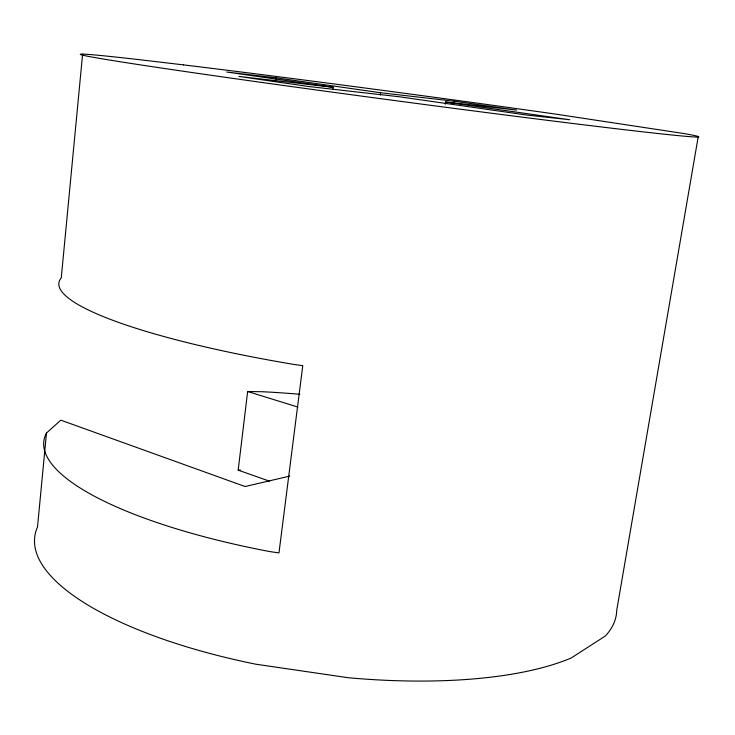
<?xml version="1.0" encoding="UTF-8"?>
<svg xmlns="http://www.w3.org/2000/svg" width="735" height="735" viewBox="0 0 735 735"><rect width="100%" height="100%" fill="white"/><g stroke="black" fill="none" stroke-linecap="round" stroke-linejoin="round"><path stroke-width="1.1" d="M289.737 476.096L245.104 486.524L60.803 420.154L46.47 433.044L37.513 527.013A293.384 99.216 7.6 0 0 255.679 664.174L347.912 677.688A293.384 99.216 7.6 0 0 571.15 658.018L605.309 636.032A293.384 99.216 7.6 0 0 616.683 610.528L698.25 136.545M82.605 54.133L61.271 277.858A303.031 50.697 7.6 0 0 293.394 364.349L302.765 365.662L278.978 552.904L269.846 551.59A297.023 81.309 7.6 0 1 46.47 433.044M275.8 80.097L276.066 77.827L226.674 72.012L333.166 87.281L332.881 89.551M269.561 481.214L238.177 470.134L247.64 391.507L262.496 391.737A297.023 81.309 7.6 0 1 299.862 394.282M380.28 95.017L380.583 92.739L454.294 101.228L516.687 110.075L445.539 102.018L445.226 104.269M453.973 103.497L454.294 101.228M238.177 470.134L240.446 470.106M333.166 87.281L238.866 76.422L307.855 86.408L399.61 96.809L527.234 115.11L569.79 119.75L445.539 102.018M276.066 77.827L380.583 92.739M247.64 391.507L297.914 407.08M183.382 64.864L136.214 59.315A311.723 4.254 7.6 0 0 342.767 93.575A311.723 4.254 7.6 0 0 684.349 133.605L554.824 113.989A311.723 4.254 7.6 0 0 183.382 64.864"/></g></svg>
